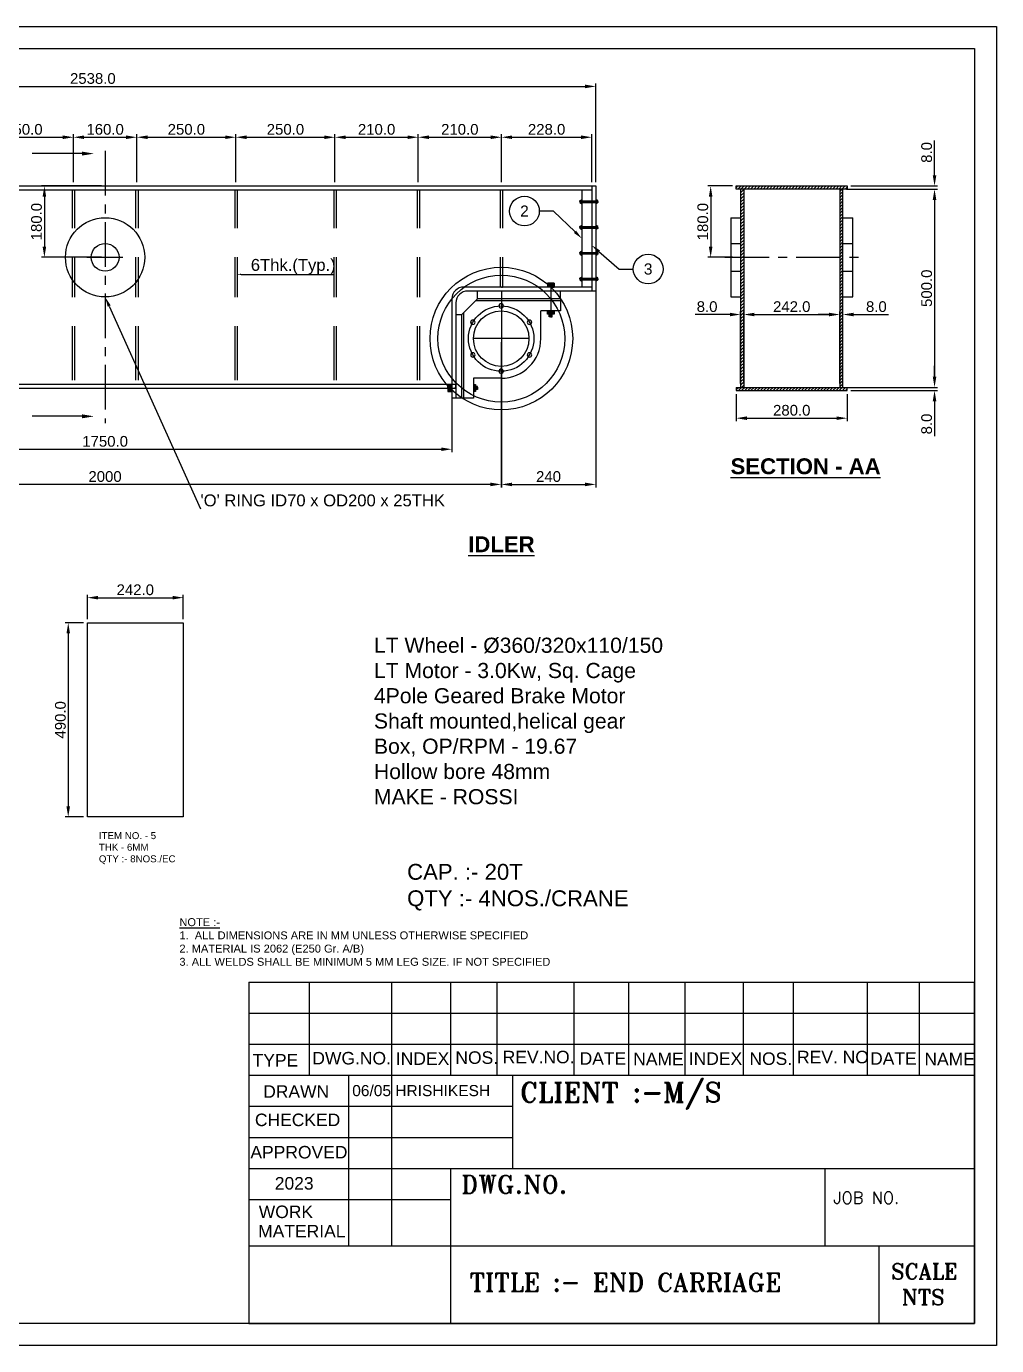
# Model space of a CAD drawing. Header units: inches. Extents: x -1126 to 3654, y -2350 to 978.
# Drawn here: x 1206 to 3654, y -2350 to 978 of the extents above; entities that cross this region are included whole.
import ezdxf
from ezdxf import colors
from ezdxf.entities.mleader import LeaderData, LeaderLine
from ezdxf.enums import TextEntityAlignment as Align
from ezdxf.math import Vec2, Vec3

# ---------------------------------------------------------------- set-up
doc = ezdxf.new("R2010")
doc.units = ezdxf.units.IN
doc.header["$LTSCALE"] = 90
doc.header["$MEASUREMENT"] = 0
doc.linetypes.add('CENTER', pattern=[2, 1.25, -0.25, 0.25, -0.25])
doc.layers.add('center', color=7, linetype='CENTER')
doc.styles.get("Standard").update_dxf_attribs({"font": 'arial.ttf'})
doc.dimstyles.get("Standard").update_dxf_attribs({"dimscale": 150, "dimtxt": 0.18, "dimasz": 0.18, "dimexe": 0.05, "dimexo": 0.0625, "dimgap": 0.04, "dimtad": 1, "dimdec": 1, "dimzin": 0, "dimdsep": 46, "dimtxsty": 'Standard', "dimcen": 0.09, "dimadec": 0, "dimazin": 0, "dimtfac": 1, "dimtdec": 1, "dimtofl": 0, "dimtmove": 0, "dimatfit": 3, "dimfxl": 1, "dimtolj": 1, "dimtzin": 0, "dimarcsym": 1})

# ---------------------------------------------------------------- blocks, each defined once
blk = doc.blocks.new('*U21')
blk.add_circle((5.5, 5.5), 5.5)
blk = doc.blocks.new('*U22')
at = {"color": 0, "linetype": 'ByBlock', "lineweight": -2, "transparency": 16777216}
for p, rotation in [((269.1, 399.3), 59.99999999999997), ((274.6, 404.8), 120), ((265, 414.3), 240), ((259.5, 408.8), 300.0000000000001), ((272.5, 412.3), 180)]:
    blk.add_blockref('*U21', p, dxfattribs=dict(at, rotation=rotation))
blk.add_blockref('*U21', (261.5, 401.3), dxfattribs=at)
blk = doc.blocks.new('*U16')
blk.add_blockref('*U22', (-267, -406.8))
blk = doc.blocks.new('*U17')
at = {"color": 0, "linetype": 'ByBlock', "lineweight": -2, "transparency": 16777216}
blk.add_blockref('*U16', (267, 406.8), dxfattribs=at)
for p, rotation in [((195.6, 365.5), 59.99999999999999), ((338.5, 365.5), 299.9999999999999), ((195.6, 283), 120), ((338.5, 283), 240), ((267, 241.8), 180)]:
    blk.add_blockref('*U16', p, dxfattribs=dict(at, rotation=rotation))
blk = doc.blocks.new('*D24')
at = {"color": 0, "lineweight": -2, "transparency": 16777216}
for p, q in [((104.6, 584.6), (104.6, 833.9)), ((2642.6, 584.6), (2642.6, 833.9)), ((131.6, 826.4), (2615.6, 826.4))]:
    blk.add_line(p, q, dxfattribs=at)
at = {"color": 0, "transparency": 16777216}
for points in [[(131.6, 830.9), (131.6, 821.9), (104.6, 826.4)], [(2615.6, 830.9), (2615.6, 821.9), (2642.6, 826.4)]]:
    blk.add_solid(points, dxfattribs=at)
at = {"layer": 'Defpoints', "color": 0, "transparency": 16777216}
for p in [(2642.6, 826.4), (104.6, 575.2), (2642.6, 575.2)]:
    blk.add_point(p, dxfattribs=at)
at = {"color": 0, "transparency": 16777216, "insert": (1373.6, 846.2), "char_height": 27, "attachment_point": 5}
blk.add_mtext('\\A1;2538.0', dxfattribs=at)
blk = doc.blocks.new('*D29')
at = {"color": 0, "lineweight": -2, "transparency": 16777216}
for p, q in [((1074.6, 585.2), (1074.6, 705.6)), ((1324.6, 584.6), (1324.6, 705.6)), ((1101.6, 698.1), (1297.6, 698.1))]:
    blk.add_line(p, q, dxfattribs=at)
at = {"color": 0, "transparency": 16777216}
for points in [[(1101.6, 702.6), (1101.6, 693.6), (1074.6, 698.1)], [(1297.6, 702.6), (1297.6, 693.6), (1324.6, 698.1)]]:
    blk.add_solid(points, dxfattribs=at)
at = {"layer": 'Defpoints', "color": 0, "transparency": 16777216}
for p in [(1324.6, 698.1), (1074.6, 575.8), (1324.6, 575.2)]:
    blk.add_point(p, dxfattribs=at)
at = {"color": 0, "transparency": 16777216, "insert": (1199.6, 717.9), "char_height": 27, "attachment_point": 5}
blk.add_mtext('\\A1;250.0', dxfattribs=at)
blk = doc.blocks.new('*D30')
at = {"color": 0, "lineweight": -2, "transparency": 16777216}
for p, q in [((1324.6, 584.6), (1324.6, 705.6)), ((1484.6, 584.6), (1484.6, 705.6)), ((1351.6, 698.1), (1457.6, 698.1))]:
    blk.add_line(p, q, dxfattribs=at)
at = {"color": 0, "transparency": 16777216}
for points in [[(1351.6, 702.6), (1351.6, 693.6), (1324.6, 698.1)], [(1457.6, 702.6), (1457.6, 693.6), (1484.6, 698.1)]]:
    blk.add_solid(points, dxfattribs=at)
at = {"layer": 'Defpoints', "color": 0, "transparency": 16777216}
for p in [(1484.6, 698.1), (1324.6, 575.2), (1484.6, 575.2)]:
    blk.add_point(p, dxfattribs=at)
at = {"color": 0, "transparency": 16777216, "insert": (1404.6, 717.9), "char_height": 27, "attachment_point": 5}
blk.add_mtext('\\A1;160.0', dxfattribs=at)
blk = doc.blocks.new('*D31')
at = {"color": 0, "lineweight": -2, "transparency": 16777216}
for p, q in [((1484.6, 584.6), (1484.6, 705.6)), ((1734.6, 584.6), (1734.6, 705.6)), ((1511.6, 698.1), (1707.6, 698.1))]:
    blk.add_line(p, q, dxfattribs=at)
at = {"color": 0, "transparency": 16777216}
for points in [[(1511.6, 702.6), (1511.6, 693.6), (1484.6, 698.1)], [(1707.6, 702.6), (1707.6, 693.6), (1734.6, 698.1)]]:
    blk.add_solid(points, dxfattribs=at)
at = {"layer": 'Defpoints', "color": 0, "transparency": 16777216}
for p in [(1734.6, 698.1), (1484.6, 575.2), (1734.6, 575.2)]:
    blk.add_point(p, dxfattribs=at)
at = {"color": 0, "transparency": 16777216, "insert": (1609.6, 717.9), "char_height": 27, "attachment_point": 5}
blk.add_mtext('\\A1;250.0', dxfattribs=at)
blk = doc.blocks.new('*D32')
at = {"color": 0, "lineweight": -2, "transparency": 16777216}
for p, q in [((1734.6, 584.6), (1734.6, 705.6)), ((1984.6, 584.6), (1984.6, 705.6)), ((1761.6, 698.1), (1957.6, 698.1))]:
    blk.add_line(p, q, dxfattribs=at)
at = {"color": 0, "transparency": 16777216}
for points in [[(1761.6, 702.6), (1761.6, 693.6), (1734.6, 698.1)], [(1957.6, 702.6), (1957.6, 693.6), (1984.6, 698.1)]]:
    blk.add_solid(points, dxfattribs=at)
at = {"layer": 'Defpoints', "color": 0, "transparency": 16777216}
for p in [(1984.6, 698.1), (1734.6, 575.2), (1984.6, 575.2)]:
    blk.add_point(p, dxfattribs=at)
at = {"color": 0, "transparency": 16777216, "insert": (1859.6, 717.9), "char_height": 27, "attachment_point": 5}
blk.add_mtext('\\A1;250.0', dxfattribs=at)
blk = doc.blocks.new('*D33')
at = {"color": 0, "lineweight": -2, "transparency": 16777216}
for p, q in [((1984.6, 584.6), (1984.6, 705.6)), ((2194.6, 584.6), (2194.6, 705.6)), ((2011.6, 698.1), (2167.6, 698.1))]:
    blk.add_line(p, q, dxfattribs=at)
at = {"color": 0, "transparency": 16777216}
for points in [[(2011.6, 702.6), (2011.6, 693.6), (1984.6, 698.1)], [(2167.6, 702.6), (2167.6, 693.6), (2194.6, 698.1)]]:
    blk.add_solid(points, dxfattribs=at)
at = {"layer": 'Defpoints', "color": 0, "transparency": 16777216}
for p in [(2194.6, 698.1), (1984.6, 575.2), (2194.6, 575.2)]:
    blk.add_point(p, dxfattribs=at)
at = {"color": 0, "transparency": 16777216, "insert": (2089.6, 717.9), "char_height": 27, "attachment_point": 5}
blk.add_mtext('\\A1;210.0', dxfattribs=at)
blk = doc.blocks.new('*D34')
at = {"color": 0, "lineweight": -2, "transparency": 16777216}
for p, q in [((2194.6, 584.6), (2194.6, 705.6)), ((2404.6, 584.6), (2404.6, 705.6)), ((2221.6, 698.1), (2377.6, 698.1))]:
    blk.add_line(p, q, dxfattribs=at)
at = {"color": 0, "transparency": 16777216}
for points in [[(2221.6, 702.6), (2221.6, 693.6), (2194.6, 698.1)], [(2377.6, 702.6), (2377.6, 693.6), (2404.6, 698.1)]]:
    blk.add_solid(points, dxfattribs=at)
at = {"layer": 'Defpoints', "color": 0, "transparency": 16777216}
for p in [(2404.6, 698.1), (2194.6, 575.2), (2404.6, 575.2)]:
    blk.add_point(p, dxfattribs=at)
at = {"color": 0, "transparency": 16777216, "insert": (2299.6, 717.9), "char_height": 27, "attachment_point": 5}
blk.add_mtext('\\A1;210.0', dxfattribs=at)
blk = doc.blocks.new('*D35')
at = {"color": 0, "lineweight": -2, "transparency": 16777216}
for p, q in [((2404.6, 584.6), (2404.6, 705.6)), ((2632.6, 584.6), (2632.6, 705.6)), ((2431.6, 698.1), (2605.6, 698.1))]:
    blk.add_line(p, q, dxfattribs=at)
at = {"color": 0, "transparency": 16777216}
for points in [[(2431.6, 702.6), (2431.6, 693.6), (2404.6, 698.1)], [(2605.6, 702.6), (2605.6, 693.6), (2632.6, 698.1)]]:
    blk.add_solid(points, dxfattribs=at)
at = {"layer": 'Defpoints', "color": 0, "transparency": 16777216}
for p in [(2632.6, 698.1), (2404.6, 575.2), (2632.6, 575.2)]:
    blk.add_point(p, dxfattribs=at)
at = {"color": 0, "transparency": 16777216, "insert": (2518.6, 717.9), "char_height": 27, "attachment_point": 5}
blk.add_mtext('\\A1;228.0', dxfattribs=at)
blk = doc.blocks.new('*D36')
at = {"color": 0, "lineweight": -2, "transparency": 16777216}
for p, q in [((1395.2, 575.2), (1243.8, 575.2)), ((1251.3, 548.2), (1251.3, 422.2)), ((1395.2, 395.2), (1243.8, 395.2))]:
    blk.add_line(p, q, dxfattribs=at)
at = {"color": 0, "transparency": 16777216}
for points in [[(1246.8, 548.2), (1255.8, 548.2), (1251.3, 575.2)], [(1246.8, 422.2), (1255.8, 422.2), (1251.3, 395.2)]]:
    blk.add_solid(points, dxfattribs=at)
at = {"layer": 'Defpoints', "color": 0, "transparency": 16777216}
for p in [(1404.6, 575.2), (1251.3, 395.2), (1404.6, 395.2)]:
    blk.add_point(p, dxfattribs=at)
at = {"color": 0, "transparency": 16777216, "insert": (1231.5, 485.2), "char_height": 27, "attachment_point": 5, "rotation": 90}
blk.add_mtext('\\A1;180.0', dxfattribs=at)
blk = doc.blocks.new('*D37')
at = {"color": 0, "lineweight": -2, "transparency": 16777216}
for p, q in [((529.6, 55.8), (529.6, -96.5)), ((2279.6, 55.8), (2279.6, -96.5)), ((556.6, -89), (2252.6, -89))]:
    blk.add_line(p, q, dxfattribs=at)
at = {"color": 0, "transparency": 16777216}
for points in [[(556.6, -84.5), (556.6, -93.5), (529.6, -89)], [(2252.6, -84.5), (2252.6, -93.5), (2279.6, -89)]]:
    blk.add_solid(points, dxfattribs=at)
at = {"layer": 'Defpoints', "color": 0, "transparency": 16777216}
for p in [(529.6, 65.2), (2279.6, 65.2), (2279.6, -89)]:
    blk.add_point(p, dxfattribs=at)
at = {"color": 0, "transparency": 16777216, "insert": (1404.6, -69.2), "char_height": 27, "attachment_point": 5}
blk.add_mtext('\\A1;1750.0', dxfattribs=at)
blk = doc.blocks.new('*D38')
at = {"color": 0, "lineweight": -2, "transparency": 16777216}
for p, q in [((404.8, 180.8), (404.8, -185.2)), ((2404, 180.8), (2404, -185.2)), ((2377, -177.7), (431.8, -177.7))]:
    blk.add_line(p, q, dxfattribs=at)
at = {"color": 0, "transparency": 16777216}
for points in [[(431.8, -173.2), (431.8, -182.2), (404.8, -177.7)], [(2377, -173.2), (2377, -182.2), (2404, -177.7)]]:
    blk.add_solid(points, dxfattribs=at)
at = {"layer": 'Defpoints', "color": 0, "transparency": 16777216}
for p in [(404.8, 190.2), (2404, 190.2), (404.8, -177.7)]:
    blk.add_point(p, dxfattribs=at)
at = {"color": 0, "transparency": 16777216, "insert": (1404.4, -157.9), "char_height": 27, "attachment_point": 5}
blk.add_mtext('\\A1;2000', dxfattribs=at)
blk = doc.blocks.new('*D39')
at = {"color": 0, "lineweight": -2, "transparency": 16777216}
for p, q in [((2404.4, 310.8), (2404.4, -185.2)), ((2642.6, 310.8), (2642.6, -185.2)), ((2431.4, -177.7), (2615.6, -177.7))]:
    blk.add_line(p, q, dxfattribs=at)
at = {"color": 0, "transparency": 16777216}
for points in [[(2431.4, -173.2), (2431.4, -182.2), (2404.4, -177.7)], [(2615.6, -173.2), (2615.6, -182.2), (2642.6, -177.7)]]:
    blk.add_solid(points, dxfattribs=at)
at = {"layer": 'Defpoints', "color": 0, "transparency": 16777216}
for p in [(2404.4, 320.2), (2642.6, 320.2), (2642.6, -177.7)]:
    blk.add_point(p, dxfattribs=at)
at = {"color": 0, "transparency": 16777216, "insert": (2523.5, -157.9), "char_height": 27, "attachment_point": 5}
blk.add_mtext('\\A1;240', dxfattribs=at)
blk = doc.blocks.new('_TagCircle - Imperial')
at = {"color": 0, "linetype": 'ByBlock', "lineweight": -2, "transparency": 16777216}
blk.add_circle((0, 0), 0.125, dxfattribs=at)
at = {"color": 0, "transparency": 16777216}
blk.add_attdef('TAGNUMBER', text='', height=0.09375, dxfattribs=at).set_placement((0, -0.046875), align=Align.CENTER)
blk = doc.blocks.new('*D50')
at = {"color": 0, "lineweight": -2, "transparency": 16777216}
for p, q in [((2997.2, 49.8), (2997.2, -18.1)), ((3277.2, 49.8), (3277.2, -18.1)), ((3024.2, -10.6), (3250.2, -10.6))]:
    blk.add_line(p, q, dxfattribs=at)
at = {"color": 0, "transparency": 16777216}
for points in [[(3024.2, -6.1), (3024.2, -15.1), (2997.2, -10.6)], [(3250.2, -6.1), (3250.2, -15.1), (3277.2, -10.6)]]:
    blk.add_solid(points, dxfattribs=at)
at = {"layer": 'Defpoints', "color": 0, "transparency": 16777216}
for p in [(2997.2, 59.2), (3277.2, 59.2), (3277.2, -10.6)]:
    blk.add_point(p, dxfattribs=at)
at = {"color": 0, "transparency": 16777216, "insert": (3137.2, 9.2), "char_height": 27, "attachment_point": 5}
blk.add_mtext('\\A1;280.0', dxfattribs=at)
blk = doc.blocks.new('*D51')
at = {"color": 0, "lineweight": -2, "transparency": 16777216}
for p, q in [((3016.2, 76.6), (3016.2, 258.4)), ((3043.2, 250.9), (3231.2, 250.9)), ((3258.2, 76.6), (3258.2, 258.4))]:
    blk.add_line(p, q, dxfattribs=at)
at = {"color": 0, "transparency": 16777216}
for points in [[(3043.2, 255.4), (3043.2, 246.4), (3016.2, 250.9)], [(3231.2, 255.4), (3231.2, 246.4), (3258.2, 250.9)]]:
    blk.add_solid(points, dxfattribs=at)
at = {"layer": 'Defpoints', "color": 0, "transparency": 16777216}
for p in [(3258.2, 250.9), (3016.2, 67.2), (3258.2, 67.2)]:
    blk.add_point(p, dxfattribs=at)
at = {"color": 0, "transparency": 16777216, "insert": (3137.2, 270.7), "char_height": 27, "attachment_point": 5}
blk.add_mtext('\\A1;242.0', dxfattribs=at)
blk = doc.blocks.new('*D52')
at = {"color": 0, "lineweight": -2, "transparency": 16777216}
for p, q in [((3231.2, 250.9), (3204.2, 250.9)), ((3258.2, 76.6), (3258.2, 258.4)), ((3266.2, 76.6), (3266.2, 258.4)), ((3293.2, 250.9), (3381.3, 250.9))]:
    blk.add_line(p, q, dxfattribs=at)
at = {"color": 0, "transparency": 16777216}
for points in [[(3231.2, 255.4), (3231.2, 246.4), (3258.2, 250.9)], [(3293.2, 255.4), (3293.2, 246.4), (3266.2, 250.9)]]:
    blk.add_solid(points, dxfattribs=at)
at = {"layer": 'Defpoints', "color": 0, "transparency": 16777216}
for p in [(3266.2, 250.9), (3258.2, 67.2), (3266.2, 67.2)]:
    blk.add_point(p, dxfattribs=at)
at = {"color": 0, "transparency": 16777216, "insert": (3350.7, 270.7), "char_height": 27, "attachment_point": 5}
blk.add_mtext('\\A1;8.0', dxfattribs=at)
blk = doc.blocks.new('*D53')
at = {"color": 0, "lineweight": -2, "transparency": 16777216}
for p, q in [((2981.2, 250.9), (2893.1, 250.9)), ((3008.2, 76.6), (3008.2, 258.4)), ((3016.2, 76.6), (3016.2, 258.4)), ((3043.2, 250.9), (3070.2, 250.9))]:
    blk.add_line(p, q, dxfattribs=at)
at = {"color": 0, "transparency": 16777216}
for points in [[(2981.2, 255.4), (2981.2, 246.4), (3008.2, 250.9)], [(3043.2, 255.4), (3043.2, 246.4), (3016.2, 250.9)]]:
    blk.add_solid(points, dxfattribs=at)
at = {"layer": 'Defpoints', "color": 0, "transparency": 16777216}
for p in [(3008.2, 250.9), (3008.2, 67.2), (3016.2, 67.2)]:
    blk.add_point(p, dxfattribs=at)
at = {"color": 0, "transparency": 16777216, "insert": (2923.6, 270.7), "char_height": 27, "attachment_point": 5}
blk.add_mtext('\\A1;8.0', dxfattribs=at)
blk = doc.blocks.new('*D54')
at = {"color": 0, "lineweight": -2, "transparency": 16777216}
for p, q in [((3275.6, 567.2), (3505, 567.2)), ((3497.5, 540.2), (3497.5, 94.2)), ((3275.6, 67.2), (3505, 67.2))]:
    blk.add_line(p, q, dxfattribs=at)
at = {"color": 0, "transparency": 16777216}
for points in [[(3493, 540.2), (3502, 540.2), (3497.5, 567.2)], [(3493, 94.2), (3502, 94.2), (3497.5, 67.2)]]:
    blk.add_solid(points, dxfattribs=at)
at = {"layer": 'Defpoints', "color": 0, "transparency": 16777216}
for p in [(3266.2, 567.2), (3266.2, 67.2), (3497.5, 67.2)]:
    blk.add_point(p, dxfattribs=at)
at = {"color": 0, "transparency": 16777216, "insert": (3477.7, 317.2), "char_height": 27, "attachment_point": 5, "rotation": 90}
blk.add_mtext('\\A1;500.0', dxfattribs=at)
blk = doc.blocks.new('*D55')
at = {"color": 0, "lineweight": -2, "transparency": 16777216}
for p, q in [((3497.5, 602.2), (3497.5, 690.3)), ((3286.6, 575.2), (3505, 575.2)), ((3286.6, 567.2), (3505, 567.2)), ((3497.5, 540.2), (3497.5, 513.2))]:
    blk.add_line(p, q, dxfattribs=at)
at = {"color": 0, "transparency": 16777216}
for points in [[(3493, 602.2), (3502, 602.2), (3497.5, 575.2)], [(3493, 540.2), (3502, 540.2), (3497.5, 567.2)]]:
    blk.add_solid(points, dxfattribs=at)
at = {"layer": 'Defpoints', "color": 0, "transparency": 16777216}
for p in [(3277.2, 575.2), (3277.2, 567.2), (3497.5, 575.2)]:
    blk.add_point(p, dxfattribs=at)
at = {"color": 0, "transparency": 16777216, "insert": (3477.7, 659.8), "char_height": 27, "attachment_point": 5, "rotation": 90}
blk.add_mtext('\\A1;8.0', dxfattribs=at)
blk = doc.blocks.new('*D56')
at = {"color": 0, "lineweight": -2, "transparency": 16777216}
for p, q in [((3497.5, 94.2), (3497.5, 121.2)), ((3286.6, 67.2), (3505, 67.2)), ((3286.6, 59.2), (3505, 59.2)), ((3497.5, 32.2), (3497.5, -55.9))]:
    blk.add_line(p, q, dxfattribs=at)
at = {"color": 0, "transparency": 16777216}
for points in [[(3493, 94.2), (3502, 94.2), (3497.5, 67.2)], [(3493, 32.2), (3502, 32.2), (3497.5, 59.2)]]:
    blk.add_solid(points, dxfattribs=at)
at = {"layer": 'Defpoints', "color": 0, "transparency": 16777216}
for p in [(3277.2, 67.2), (3277.2, 59.2), (3497.5, 59.2)]:
    blk.add_point(p, dxfattribs=at)
at = {"color": 0, "transparency": 16777216, "insert": (3477.7, -25.3), "char_height": 27, "attachment_point": 5, "rotation": 90}
blk.add_mtext('\\A1;8.0', dxfattribs=at)
blk = doc.blocks.new('*D57')
at = {"color": 0, "lineweight": -2, "transparency": 16777216}
for p, q in [((2987.8, 575.2), (2925.1, 575.2)), ((2932.6, 548.2), (2932.6, 422.2)), ((2987.8, 395.2), (2925.1, 395.2))]:
    blk.add_line(p, q, dxfattribs=at)
at = {"color": 0, "transparency": 16777216}
for points in [[(2928.1, 548.2), (2937.1, 548.2), (2932.6, 575.2)], [(2928.1, 422.2), (2937.1, 422.2), (2932.6, 395.2)]]:
    blk.add_solid(points, dxfattribs=at)
at = {"layer": 'Defpoints', "color": 0, "transparency": 16777216}
for p in [(2997.2, 575.2), (2932.6, 395.2), (2997.2, 395.2)]:
    blk.add_point(p, dxfattribs=at)
at = {"color": 0, "transparency": 16777216, "insert": (2912.8, 485.2), "char_height": 27, "attachment_point": 5, "rotation": 90}
blk.add_mtext('\\A1;180.0', dxfattribs=at)
blk = doc.blocks.new('*D79')
at = {"color": 0, "lineweight": -2, "transparency": 16777216}
for p, q in [((1359.7, -517.3), (1359.7, -455.9)), ((1386.7, -463.4), (1574.7, -463.4)), ((1601.7, -517.3), (1601.7, -455.9))]:
    blk.add_line(p, q, dxfattribs=at)
at = {"color": 0, "transparency": 16777216}
for points in [[(1386.7, -458.9), (1386.7, -467.9), (1359.7, -463.4)], [(1574.7, -458.9), (1574.7, -467.9), (1601.7, -463.4)]]:
    blk.add_solid(points, dxfattribs=at)
at = {"layer": 'Defpoints', "color": 0, "transparency": 16777216}
for p in [(1601.7, -463.4), (1359.7, -526.6), (1601.7, -526.6)]:
    blk.add_point(p, dxfattribs=at)
at = {"color": 0, "transparency": 16777216, "insert": (1480.7, -443.6), "char_height": 27, "attachment_point": 5}
blk.add_mtext('\\A1;242.0', dxfattribs=at)
blk = doc.blocks.new('*D80')
at = {"color": 0, "lineweight": -2, "transparency": 16777216}
for p, q in [((1350.3, -526.6), (1304, -526.6)), ((1311.5, -553.6), (1311.5, -989.6)), ((1350.3, -1016.6), (1304, -1016.6))]:
    blk.add_line(p, q, dxfattribs=at)
at = {"color": 0, "transparency": 16777216}
for points in [[(1307, -553.6), (1316, -553.6), (1311.5, -526.6)], [(1307, -989.6), (1316, -989.6), (1311.5, -1016.6)]]:
    blk.add_solid(points, dxfattribs=at)
at = {"layer": 'Defpoints', "color": 0, "transparency": 16777216}
for p in [(1359.7, -526.6), (1311.5, -1016.6), (1359.7, -1016.6)]:
    blk.add_point(p, dxfattribs=at)
at = {"color": 0, "transparency": 16777216, "insert": (1291.8, -771.6), "char_height": 27, "attachment_point": 5, "rotation": 90}
blk.add_mtext('\\A1;490.0', dxfattribs=at)

msp = doc.modelspace()

# ---------------------------------------------------------------- hatches: boundary and pattern name
h = msp.add_hatch()
h.set_pattern_fill('ANSI31', color=256, scale=45)
h.paths.add_polyline_path([(3016.19, 567.21), (3008.19, 567.21), (3008.19, 395.21), (3016.19, 395.21)])
h.paths.add_polyline_path([(3266.19, 567.21), (3258.19, 567.21), (3258.19, 395.21), (3266.19, 395.21)])
h.paths.add_polyline_path([(3016.19, 395.21), (3008.19, 395.21), (3008.19, 67.21), (3016.19, 67.21)])
h.paths.add_polyline_path([(3266.19, 395.21), (3258.19, 395.21), (3258.19, 67.21), (3266.19, 67.21)])
h.paths.add_polyline_path([(3277.19, 67.21), (2997.19, 67.21), (2997.19, 59.21), (3277.19, 59.21)])
h.paths.add_polyline_path([(3277.19, 575.21), (2997.19, 575.21), (2997.19, 567.21), (3277.19, 567.21)])

# ---------------------------------------------------------------- linework, layer by layer
for p, q in [((-1126.41, 977.81), (3654.18, 977.81)), ((3654.18, 977.81), (3654.18, -2350.24)), ((-1070.48, 921.88), (3598.25, 921.88)), ((3598.25, 921.88), (3598.25, -2294.32)), ((104.6, 575.21), (2642.6, 575.21)), ((1358.13, 575.21), (1449.47, 575.21)), ((2632.6, 575.21), (2632.6, 310.21)), ((2642.6, 575.21), (2642.6, 310.21)), ((2997.19, 575.21), (3277.19, 575.21)), ((2997.19, 567.21), (2997.19, 575.21)), ((3277.19, 567.21), (2997.19, 567.21)), ((3008.19, 567.21), (3008.19, 67.21)), ((3016.19, 567.21), (3016.19, 67.21)), ((3258.19, 567.21), (3258.19, 67.21)), ((3266.19, 67.21), (3266.19, 567.21)), ((3277.19, 575.21), (3277.19, 567.21)), ((114.6, 565.21), (2632.6, 565.21)), ((1321.6, 565.21), (1321.6, 468.71)), ((1327.6, 565.21), (1327.6, 468.71)), ((1481.6, 565.21), (1481.6, 468.71)), ((1487.6, 565.21), (1487.6, 468.71)), ((1731.6, 565.21), (1731.6, 468.71)), ((1737.6, 565.21), (1737.6, 468.71)), ((1981.6, 565.21), (1981.6, 468.71)), ((1987.6, 565.21), (1987.6, 468.71)), ((2191.6, 565.21), (2191.6, 468.71)), ((2197.6, 565.21), (2197.6, 468.71)), ((2401.6, 565.21), (2401.6, 468.71)), ((2407.6, 565.21), (2407.6, 468.71)), ((2602.6, 537.71), (2607.6, 541.21)), ((2607.6, 537.71), (2602.6, 537.71)), ((2602.6, 535.71), (2602.6, 537.71)), ((2607.6, 536.71), (2602.6, 536.71)), ((2607.6, 535.71), (2602.6, 535.71)), ((2602.6, 535.71), (2602.6, 533.71)), ((2607.6, 534.71), (2602.6, 534.71)), ((2607.6, 533.71), (2602.6, 533.71)), ((2602.6, 533.71), (2607.6, 530.21)), ((2607.6, 538.71), (2604.03, 538.71)), ((2607.6, 532.71), (2604.03, 532.71)), ((2607.6, 539.71), (2605.46, 539.71)), ((2607.6, 565.21), (2607.6, 320.21)), ((2607.6, 537.71), (2642.6, 537.71)), ((2607.6, 536.71), (2642.6, 536.71)), ((2607.6, 535.71), (2642.6, 535.71)), ((2607.6, 534.71), (2642.6, 534.71)), ((2607.6, 533.71), (2642.6, 533.71)), ((2647.6, 538.21), (2642.6, 541.21)), ((2642.6, 539.71), (2645.1, 539.71)), ((2642.6, 538.71), (2646.77, 538.71)), ((2642.6, 537.71), (2647.6, 537.71)), ((2642.6, 536.71), (2647.6, 536.71)), ((2642.6, 535.71), (2647.6, 535.71)), ((2642.6, 534.71), (2647.6, 534.71)), ((2642.6, 533.71), (2647.6, 533.71)), ((2647.6, 533.21), (2642.6, 530.21)), ((2642.6, 532.71), (2646.77, 532.71)), ((2647.6, 535.71), (2647.6, 538.21)), ((2647.6, 535.71), (2647.6, 533.21)), ((2607.6, 531.71), (2605.46, 531.71)), ((2642.6, 531.71), (2645.1, 531.71)), ((2602.6, 472.71), (2607.6, 476.21)), ((2607.6, 472.71), (2602.6, 472.71)), ((2602.6, 470.71), (2602.6, 472.71)), ((2607.6, 471.71), (2602.6, 471.71)), ((2607.6, 470.71), (2602.6, 470.71)), ((2602.6, 470.71), (2602.6, 468.71)), ((2607.6, 469.71), (2602.6, 469.71)), ((2607.6, 468.71), (2602.6, 468.71)), ((2602.6, 468.71), (2607.6, 465.21)), ((2607.6, 473.71), (2604.03, 473.71)), ((2607.6, 467.71), (2604.03, 467.71)), ((2607.6, 474.71), (2605.46, 474.71)), ((2607.6, 466.71), (2605.46, 466.71)), ((2607.6, 472.71), (2642.6, 472.71)), ((2607.6, 471.71), (2642.6, 471.71)), ((2607.6, 470.71), (2642.6, 470.71)), ((2607.6, 469.71), (2642.6, 469.71)), ((2607.6, 468.71), (2642.6, 468.71)), ((2647.6, 473.21), (2642.6, 476.21)), ((2642.6, 474.71), (2645.1, 474.71)), ((2642.6, 473.71), (2646.77, 473.71)), ((2642.6, 472.71), (2647.6, 472.71)), ((2642.6, 471.71), (2647.6, 471.71)), ((2642.6, 470.71), (2647.6, 470.71)), ((2642.6, 469.71), (2647.6, 469.71)), ((2642.6, 468.71), (2647.6, 468.71)), ((2647.6, 468.21), (2642.6, 465.21)), ((2642.6, 467.71), (2646.77, 467.71)), ((2642.6, 466.71), (2645.1, 466.71)), ((2647.6, 470.71), (2647.6, 473.21)), ((2647.6, 470.71), (2647.6, 468.21)), ((2983.19, 495.21), (3008.19, 495.21)), ((2983.19, 495.21), (2983.19, 295.21)), ((3266.19, 495.21), (3291.19, 495.21)), ((3291.19, 295.21), (3291.19, 495.21)), ((2602.6, 407.71), (2607.6, 411.21)), ((2607.6, 407.71), (2602.6, 407.71)), ((2602.6, 405.71), (2602.6, 407.71)), ((2607.6, 406.71), (2602.6, 406.71)), ((2607.6, 405.71), (2602.6, 405.71)), ((2602.6, 405.71), (2602.6, 403.71)), ((2607.6, 404.71), (2602.6, 404.71)), ((2607.6, 403.71), (2602.6, 403.71)), ((2602.6, 403.71), (2607.6, 400.21)), ((2607.6, 408.71), (2604.03, 408.71)), ((2607.6, 402.71), (2604.03, 402.71)), ((2607.6, 409.71), (2605.46, 409.71)), ((2607.6, 401.71), (2605.46, 401.71)), ((2607.6, 407.71), (2642.6, 407.71)), ((2607.6, 406.71), (2642.6, 406.71)), ((2607.6, 405.71), (2642.6, 405.71)), ((2607.6, 404.71), (2642.6, 404.71)), ((2607.6, 403.71), (2642.6, 403.71)), ((2647.6, 408.21), (2642.6, 411.21)), ((2642.6, 409.71), (2645.1, 409.71)), ((2642.6, 408.71), (2646.77, 408.71)), ((2642.6, 407.71), (2647.6, 407.71)), ((2642.6, 406.71), (2647.6, 406.71)), ((2642.6, 405.71), (2647.6, 405.71)), ((2642.6, 404.71), (2647.6, 404.71)), ((2642.6, 403.71), (2647.6, 403.71)), ((2647.6, 403.21), (2642.6, 400.21)), ((2642.6, 402.71), (2646.77, 402.71)), ((2642.6, 401.71), (2645.1, 401.71)), ((2647.6, 405.71), (2647.6, 408.21)), ((2647.6, 405.71), (2647.6, 403.21)), ((2983.19, 430.21), (3008.19, 430.21)), ((3266.19, 430.21), (3291.19, 430.21)), ((1321.6, 395.21), (1321.6, 294.76)), ((1327.6, 395.21), (1327.6, 294.76)), ((1358.13, 395.21), (1449.47, 395.21)), ((1481.6, 395.21), (1481.6, 294.76)), ((1487.6, 395.21), (1487.6, 294.76)), ((1731.6, 395.21), (1731.6, 294.76)), ((1737.6, 395.21), (1737.6, 294.76)), ((1981.6, 395.21), (1981.6, 294.76)), ((1987.6, 395.21), (1987.6, 294.76)), ((2191.6, 395.21), (2191.6, 294.76)), ((2197.6, 395.21), (2197.6, 294.76)), ((2401.6, 395.21), (2401.6, 320.21)), ((2407.6, 395.21), (2407.6, 320.21)), ((2602.6, 342.71), (2607.6, 346.21)), ((2607.6, 342.71), (2602.6, 342.71)), ((2602.6, 340.71), (2602.6, 342.71)), ((2607.6, 341.71), (2602.6, 341.71)), ((2607.6, 340.71), (2602.6, 340.71)), ((2602.6, 340.71), (2602.6, 338.71)), ((2607.6, 339.71), (2602.6, 339.71)), ((2607.6, 338.71), (2602.6, 338.71)), ((2602.6, 338.71), (2607.6, 335.21)), ((2607.6, 343.71), (2604.03, 343.71)), ((2607.6, 337.71), (2604.03, 337.71)), ((2607.6, 344.71), (2605.46, 344.71)), ((2607.6, 336.71), (2605.46, 336.71)), ((2607.6, 342.71), (2642.6, 342.71)), ((2607.6, 341.71), (2642.6, 341.71)), ((2607.6, 340.71), (2642.6, 340.71)), ((2607.6, 339.71), (2642.6, 339.71)), ((2607.6, 338.71), (2642.6, 338.71)), ((2647.6, 343.21), (2642.6, 346.21)), ((2642.6, 344.71), (2645.1, 344.71)), ((2642.6, 343.71), (2646.77, 343.71)), ((2642.6, 342.71), (2647.6, 342.71)), ((2642.6, 341.71), (2647.6, 341.71)), ((2642.6, 340.71), (2647.6, 340.71)), ((2642.6, 339.71), (2647.6, 339.71)), ((2642.6, 338.71), (2647.6, 338.71)), ((2647.6, 338.21), (2642.6, 335.21)), ((2642.6, 337.71), (2646.77, 337.71)), ((2642.6, 336.71), (2645.1, 336.71)), ((2647.6, 340.71), (2647.6, 343.21)), ((2647.6, 340.71), (2647.6, 338.21)), ((2983.19, 360.21), (3008.19, 360.21)), ((3266.19, 360.21), (3291.19, 360.21)), ((2632.6, 320.21), (2309.6, 320.21)), ((2642.6, 310.21), (2319.6, 310.21)), ((2343.97, 290.21), (2343.97, 310.21)), ((2407.6, 320.21), (2401.6, 320.21)), ((2404.6, 320.21), (2407.6, 320.21)), ((2537.47, 330.21), (2520.47, 330.13)), ((2520.47, 330.13), (2520.47, 320.21)), ((2528.97, 320.13), (2520.47, 320.13)), ((2522.47, 330.13), (2522.47, 320.21)), ((2524.47, 330.13), (2524.47, 320.21)), ((2526.47, 330.13), (2526.47, 320.21)), ((2528.97, 320.21), (2528.97, 330.21)), ((2528.97, 320.21), (2537.47, 320.21)), ((2528.97, 320.13), (2528.97, 243.17)), ((2531.47, 330.21), (2531.47, 320.21)), ((2533.47, 330.21), (2533.47, 320.21)), ((2535.47, 330.21), (2535.47, 320.21)), ((2537.47, 330.21), (2537.47, 320.21)), ((2553.97, 290.21), (2553.97, 310.21)), ((2642.6, 310.21), (2607.6, 310.21)), ((2279.6, 290.21), (2279.6, 40.21)), ((2289.6, 280.21), (2289.6, 40.21)), ((2343.97, 290.21), (2303.97, 250.21)), ((2553.97, 285.21), (2338.97, 285.21)), ((2553.97, 290.21), (2343.97, 290.21)), ((2404.39, 270.21), (2404.39, 120.21)), ((2553.97, 290.21), (2553.97, 260.21)), ((2983.19, 295.21), (3008.19, 295.21)), ((3266.19, 295.21), (3291.19, 295.21)), ((2303.97, 250.21), (2289.6, 250.21)), ((2303.97, 250.21), (2303.97, 40.21)), ((2308.97, 255.21), (2308.97, 40.21)), ((2404.39, 260.21), (2404.39, 120.21)), ((2553.97, 260.21), (2503.97, 260.21)), ((2503.97, 190.21), (2503.97, 260.21)), ((2520.47, 252.21), (2520.47, 260.21)), ((2537.47, 252.21), (2520.47, 252.21)), ((2522.47, 252.21), (2522.47, 260.21)), ((2524.47, 252.21), (2524.47, 260.21)), ((2524.97, 245.21), (2524.97, 252.21)), ((2528.97, 245.21), (2524.97, 245.21)), ((2526.47, 252.21), (2526.47, 260.21)), ((2526.97, 245.21), (2526.97, 252.21)), ((2528.97, 245.21), (2532.97, 245.21)), ((2530.97, 245.21), (2530.97, 252.21)), ((2531.47, 260.21), (2531.47, 252.21)), ((2532.97, 245.21), (2532.97, 252.21)), ((2533.47, 260.21), (2533.47, 252.21)), ((2535.47, 260.21), (2535.47, 252.21)), ((2537.47, 260.21), (2537.47, 252.21)), ((1321.6, 221.26), (1321.6, 85.21)), ((1327.6, 221.26), (1327.6, 85.21)), ((1481.6, 221.26), (1481.6, 85.21)), ((1487.6, 221.26), (1487.6, 85.21)), ((1731.6, 221.26), (1731.6, 85.21)), ((1737.6, 221.26), (1737.6, 85.21)), ((1981.6, 221.26), (1981.6, 85.21)), ((1987.6, 221.26), (1987.6, 85.21)), ((2191.6, 221.26), (2191.6, 85.21)), ((2197.6, 221.26), (2197.6, 85.21)), ((2473.97, 190.21), (2333.97, 190.21)), ((2426.36, 190.21), (2380.34, 190.21)), ((529.39, 75.21), (2289.82, 75.21)), ((2269.39, 65.63), (2269.39, 74.13)), ((2269.39, 74.13), (2279.39, 74.13)), ((2269.39, 72.13), (2279.39, 72.13)), ((2269.39, 70.13), (2279.39, 70.13)), ((2269.39, 68.13), (2279.39, 68.13)), ((2279.6, 75.21), (2279.6, 65.21)), ((2289.82, 75.21), (2289.6, 75.21)), ((2289.82, 65.21), (2289.82, 75.21)), ((2333.97, 90.21), (2333.97, 40.21)), ((2403.97, 90.21), (2333.97, 90.21)), ((2333.97, 74.13), (2338.97, 74.13)), ((2333.97, 72.13), (2338.97, 72.13)), ((2333.97, 70.13), (2338.97, 70.13)), ((2333.97, 68.13), (2338.97, 68.13)), ((2338.97, 74.13), (2338.97, 57.13)), ((2344.39, 69.63), (2338.97, 69.63)), ((2344.39, 67.63), (2338.97, 67.63)), ((2344.39, 65.63), (2344.39, 69.63)), ((2997.19, 67.21), (3277.19, 67.21)), ((2997.19, 67.21), (2997.19, 59.21)), ((3277.19, 59.21), (3277.19, 67.21)), ((529.39, 65.21), (2289.82, 65.21)), ((2279.39, 65.63), (2269.39, 65.63)), ((2269.39, 65.63), (2269.39, 57.13)), ((2269.39, 63.13), (2279.39, 63.13)), ((2269.39, 61.13), (2279.39, 61.13)), ((2269.39, 59.13), (2279.39, 59.13)), ((2269.39, 57.13), (2279.39, 57.13)), ((2303.97, 40.21), (2279.6, 40.21)), ((2289.82, 65.21), (2285.77, 65.21)), ((2333.97, 40.21), (2303.97, 40.21)), ((2345.59, 65.63), (2333.97, 65.63)), ((2344.39, 65.21), (2333.97, 65.21)), ((2338.97, 63.13), (2333.97, 63.13)), ((2338.97, 61.13), (2333.97, 61.13)), ((2338.97, 59.13), (2333.97, 59.13)), ((2338.97, 57.13), (2333.97, 57.13)), ((2344.39, 63.63), (2338.97, 63.63)), ((2344.39, 61.63), (2338.97, 61.63)), ((2344.39, 65.63), (2344.39, 61.63)), ((2997.19, 59.21), (3277.19, 59.21)), ((1359.71, -526.64), (1601.71, -526.64)), ((1359.71, -1016.64), (1359.71, -526.64)), ((1601.71, -526.64), (1601.71, -1016.64)), ((1601.71, -1016.64), (1359.71, -1016.64)), ((1767.17, -1433.55), (3598.25, -1433.55)), ((1767.17, -1433.55), (1767.17, -2294.32)), ((1919.76, -1433.55), (1919.76, -1668.31)), ((2127.13, -1433.55), (2127.13, -1668.31)), ((2275.8, -1433.55), (2275.8, -1668.31)), ((2393.06, -1433.55), (2393.06, -1668.31)), ((2586.89, -1433.55), (2586.89, -1668.31)), ((2725.4, -1433.55), (2725.4, -1668.31)), ((2867.08, -1433.55), (2867.08, -1668.31)), ((3014.89, -1433.55), (3014.89, -1668.31)), ((3140.48, -1433.55), (3140.48, -1668.31)), ((3327.46, -1433.55), (3327.46, -1668.31)), ((3458.72, -1433.55), (3458.72, -1668.31)), ((3598.25, -2294.32), (3598.25, -1433.55)), ((1767.17, -1511.8), (3598.25, -1511.8)), ((1767.17, -1590.05), (3598.25, -1590.05)), ((1767.17, -1668.31), (3598.25, -1668.31)), ((2018.51, -1668.31), (2018.51, -2098.69)), ((2127.13, -1668.31), (2127.13, -2098.69)), ((2432.31, -1668.31), (2432.31, -1903.06)), ((1767.17, -1746.56), (2432.31, -1746.56)), ((1767.17, -1824.81), (2432.31, -1824.81)), ((1767.17, -1903.06), (2432.31, -1903.06)), ((2275.8, -1903.06), (2275.8, -2294.32)), ((2432.31, -1903.06), (3598.25, -1903.06)), ((3220.67, -1903.06), (3220.67, -2098.69)), ((1767.17, -1981.31), (2275.8, -1981.31)), ((1767.17, -2098.69), (3598.25, -2098.69)), ((3357.25, -2098.69), (3357.25, -2294.32)), ((3598.25, -2294.32), (-1070.48, -2294.32)), ((1767.17, -2294.32), (3598.25, -2294.32)), ((3654.18, -2350.24), (-1126.41, -2350.24))]:
    msp.add_line(p, q)
for centre, radius in [((1404.6, 395.21), 100), ((1404.6, 395.21), 35), ((2404.39, 190.21), 180), ((2404.39, 190.21), 160), ((2403.97, 190.21), 82.5), ((2403.97, 190.21), 70)]:
    msp.add_circle(centre, radius)
for centre, radius, start, end in [((2309.6, 290.21), 30, 90, 180), ((2319.6, 280.21), 30, 90, 180), ((2403.97, 190.21), 100, 270, 0)]:
    msp.add_arc(centre, radius, start, end)
at = {"layer": 'center'}
for p, q in [((1404.6, 663.63), (1404.6, -23.23)), ((2967.97, 395.21), (3314.19, 395.21))]:
    msp.add_line(p, q, dxfattribs=at)

# ---------------------------------------------------------------- block references
at = {"xscale": -1}
msp.add_blockref('*U17', (2671.02, -134.07), dxfattribs=at)

# ---------------------------------------------------------------- texts
at = {"attachment_point": 1}
for s, width, gutter_width, insert, char_height in [('{\\fArial|b1|i0|c0|p34;\\LSECTION - AA}', 597.0794, 87.75, (2982.81, -111.83), 40), ('{\\fArial|b1|i0|c0|p34;\\LIDLER}', 348.8025, 87.75, (2320.81, -308.69), 40), ('LT Wheel - %%C360/320x110/150\\PLT Motor - 3.0Kw, Sq. Cage\\P4Pole Geared Brake Motor\\PShaft mounted,helical gear\\PBox, OP/RPM - 19.67\\PHollow bore 48mm\\PMAKE - ROSSI', 2063.1222, 134.07, (2082.9, -564.32), 38.1961), ('ITEM NO. - 5\\PTHK - 6MM\\PQTY :- 8NOS./EC', 242, 87.75, (1388.81, -1054.92), 17.5503), ('CAP. :- 20T\\PQTY :- 4NOS./CRANE', 560.0622, 87.75, (2166.61, -1135.02), 40), ('{\\LNOTE :- \\P}1.  ALL DIMENSIONS ARE IN MM UNLESS OTHERWISE SPECIFIED\\P2. MATERIAL IS 2062 (E250 Gr. A/B)\\P3. ALL WELDS SHALL BE MINIMUM 5 MM LEG SIZE. IF NOT SPECIFIED', 1190.0245, 87.75, (1592.01, -1271.97), 20), ('TYPE', 2398.1959, 3.94, (1776.75, -1614.63), 31.551), ('DWG.NO.', 2398.1959, 3.94, (1927.45, -1609.37), 31.551), ('INDEX', 2398.1959, 3.94, (2138.26, -1610.49), 31.551), ('NOS.', 2398.1959, 3.94, (2288.45, -1607.84), 31.551), ('REV.NO.', 2398.1959, 3.94, (2407.81, -1606.51), 31.551), ('DATE', 2398.1959, 3.94, (2601.91, -1610.05), 31.551), ('NAME', 2398.1959, 3.94, (2737.25, -1611.45), 31.551), ('INDEX', 2398.1959, 3.94, (2877.39, -1610.49), 31.551), ('NOS.', 2398.1959, 3.94, (3030.41, -1610.49), 31.551), ('REV. NO', 2398.1959, 3.94, (3150.55, -1606.51), 31.551), ('DATE', 2398.1959, 3.94, (3334.93, -1610.05), 31.551), ('NAME', 2398.1959, 3.94, (3471.98, -1611.45), 31.551), ('DRAWN', 2398.1959, 3.94, (1803.47, -1693.42), 31.551), ('06/05', 2398.1959, 3.94, (2028.09, -1692.88), 28.045), ('HRISHIKESH', 2398.1959, 3.94, (2136.7, -1692.88), 28.045), ('CHECKED', 2398.1959, 3.94, (1782.53, -1764.94), 31.551), ('APPROVED', 2398.1959, 3.94, (1771.13, -1846.52), 31.551), ('2023', 2398.1959, 3.94, (1832.65, -1924.96), 31.551), ('WORK', 2398.1959, 3.94, (1792.23, -1996.95), 31.551), ('MATERIAL', 2398.1959, 3.94, (1790.66, -2045.73), 31.551)]:
    msp.add_mtext_dynamic_manual_height_columns(s, width=width, gutter_width=gutter_width, heights=[0], dxfattribs=dict(at, insert=insert, char_height=char_height))
at = {"lineweight": 13, "attachment_point": 1}
for s, width, gutter_width, insert, char_height in [('{\\Fromant|c0;CLIENT :-M/S}', 3806.6601, 6.26, (2451.29, -1686.25), 50.0809), ('{\\Fromant|c0;\\C7;DWG.NO.}', 3464.0607, 5.7, (2303.14, -1920.74), 45.5736)]:
    msp.add_mtext_dynamic_manual_height_columns(s, width=width, gutter_width=gutter_width, heights=[0], dxfattribs=dict(at, insert=insert, char_height=char_height))
at = {"lineweight": 15, "attachment_point": 1}
for s, width, gutter_width, insert, char_height in [('{\\Fromant|c0;JOB NO.}', 2283.9961, 3.76, (3242.25, -1962.35), 30.0486), ('{\\Fromant|c0;SCALE\\P NTS}', 2969.1949, 4.88, (3388.4, -2143.49), 39.0631), ('{\\Fromant|c0;\\C0;TITLE :- END CARRIAGE}', 4303.4293, 7.08, (2324.19, -2167.77), 45.5737)]:
    msp.add_mtext_dynamic_manual_height_columns(s, width=width, gutter_width=gutter_width, heights=[0], dxfattribs=dict(at, insert=insert, char_height=char_height))

# ---------------------------------------------------------------- dimensions: what is measured, and where the dimension line sits
for base, p1, p2, picture, middle in [((2642.6, 826.41), (104.6, 575.21), (2642.6, 575.21), '*D24', (1373.6, 846.21)), ((1324.6, 698.1), (1074.6, 575.85), (1324.6, 575.21), '*D29', (1199.6, 717.89)), ((1484.6, 698.1), (1324.6, 575.21), (1484.6, 575.21), '*D30', (1404.6, 717.89)), ((1734.6, 698.1), (1484.6, 575.21), (1734.6, 575.21), '*D31', (1609.6, 717.89)), ((1984.6, 698.1), (1734.6, 575.21), (1984.6, 575.21), '*D32', (1859.6, 717.89)), ((2194.6, 698.1), (1984.6, 575.21), (2194.6, 575.21), '*D33', (2089.6, 717.89)), ((2404.6, 698.1), (2194.6, 575.21), (2404.6, 575.21), '*D34', (2299.6, 717.89)), ((2632.6, 698.1), (2404.6, 575.21), (2632.6, 575.21), '*D35', (2518.6, 717.89)), ((3008.19, 250.92), (3016.19, 67.21), (3008.19, 67.21), '*D53', (2923.64, 270.7)), ((3258.19, 250.92), (3016.19, 67.21), (3258.19, 67.21), '*D51', (3137.19, 270.7)), ((3266.19, 250.92), (3258.19, 67.21), (3266.19, 67.21), '*D52', (3350.74, 270.7)), ((2279.6, -89.02), (529.6, 65.21), (2279.6, 65.21), '*D37', (1404.6, -69.23)), ((3277.19, -10.6), (2997.19, 59.21), (3277.19, 59.21), '*D50', (3137.19, 9.19)), ((1601.71, -463.36), (1359.71, -526.64), (1601.71, -526.64), '*D79', (1480.71, -443.57))]:
    dim = msp.add_linear_dim(base=base, p1=p1, p2=p2, dimstyle='Standard')
    dim.commit()
    dim.dimension.update_dxf_attribs({"geometry": picture, "text_midpoint": middle})
for base, p1, p2, picture, middle in [((3497.45, 575.21), (3277.19, 567.21), (3277.19, 575.21), '*D55', (3477.67, 659.76)), ((1251.26, 395.21), (1404.6, 575.21), (1404.6, 395.21), '*D36', (1231.47, 485.21)), ((2932.55, 395.21), (2997.19, 575.21), (2997.19, 395.21), '*D57', (2912.77, 485.21)), ((3497.45, 67.21), (3266.19, 567.21), (3266.19, 67.21), '*D54', (3477.67, 317.21)), ((3497.45, 59.21), (3277.19, 67.21), (3277.19, 59.21), '*D56', (3477.67, -25.34)), ((1311.55, -1016.64), (1359.71, -526.64), (1359.71, -1016.64), '*D80', (1291.76, -771.64))]:
    dim = msp.add_linear_dim(base=base, p1=p1, p2=p2, angle=90, dimstyle='Standard')
    dim.commit()
    dim.dimension.update_dxf_attribs({"geometry": picture, "text_midpoint": middle})
for base, p1, p2, text, picture, middle in [((2642.6, -177.73), (2404.39, 320.21), (2642.6, 320.21), '240', '*D39', (2523.5, -157.95)), ((404.82, -177.73), (2403.97, 190.21), (404.82, 190.21), '2000', '*D38', (1404.4, -157.95))]:
    dim = msp.add_linear_dim(base=base, p1=p1, p2=p2, text=text, dimstyle='Standard')
    dim.commit()
    dim.dimension.update_dxf_attribs({"geometry": picture, "text_midpoint": middle})

# ---------------------------------------------------------------- leaders
ml = msp.add_multileader_mtext('Standard')
ml.set_content('', color=256)
ml.set_leader_properties()
ml.build(insert=Vec2(0, 0))
ml.multileader.update_dxf_attribs({"dogleg_length": 0.36, "arrow_head_size": 30})
ctx = ml.context
ctx.base_point, ctx.char_height, ctx.arrow_head_size, ctx.landing_gap_size, ctx.plane_origin, ctx.plane_x_axis, ctx.plane_y_axis = Vec3(1220.31, 656.89), 0.18, 30, 0.09, Vec3(1376.55, 656.89), Vec3(-1, 0), Vec3(0, -1)
notes = []
notes.append((ctx, [(0, (1, 1, 0), (1220.67, 656.89), (-1, 0), 0.36, [(0, [(1376.55, 656.89)], 0, [])])]))
ctx.mtext.insert, ctx.mtext.text_direction, ctx.mtext.rotation, ctx.mtext.flow_direction = Vec3(1220.22, 656.8), Vec3(-1, 0), 3.1415927, 5
ml = msp.add_multileader_block('Standard')
ml.set_content('_TagCircle - Imperial', color=256, scale=300)
ml.set_attribute('TAGNUMBER', '2', width=0)
ml.set_leader_properties()
ml.build(insert=Vec2(0, 0))
ml.multileader.update_dxf_attribs({"dogleg_length": 0.12, "arrow_head_size": 24, "scale": 300})
ctx = ml.context
ctx.base_point, ctx.scale, ctx.char_height, ctx.arrow_head_size, ctx.landing_gap_size, ctx.plane_origin = Vec3(2425.22, 511.93), 300, 54, 24, 27, Vec3(2607.6, 442.71)
notes.append((ctx, [(0, (1, 1, 0), (2536.18, 511.93), (-1, 0), 35.95, [(0, [(2607.6, 442.71)], 0, [])])]))
ctx.block.insert = Vec3(2462.72, 511.93)
ml = msp.add_multileader_block('Standard')
ml.set_content('_TagCircle - Imperial', color=256, scale=300)
ml.set_attribute('TAGNUMBER', '3', width=0)
ml.set_leader_properties()
ml.build(insert=Vec2(0, 0))
ml.multileader.update_dxf_attribs({"dogleg_length": 0.12, "arrow_head_size": 24, "scale": 300})
ctx = ml.context
ctx.base_point, ctx.scale, ctx.char_height, ctx.arrow_head_size, ctx.landing_gap_size, ctx.plane_origin = Vec3(2737.44, 365.74), 300, 54, 24, 27, Vec3(2632.6, 425.59)
notes.append((ctx, [(0, (1, 1, 0), (2701.48, 365.74), (1, 0), 35.95, [(0, [(2632.6, 425.59)], 0, [])])]))
ctx.block.insert = Vec3(2774.94, 365.74)
ml = msp.add_multileader_mtext('Standard')
ml.set_content('6Thk.(Typ.)', color=256)
ml.set_leader_properties()
ml.build(insert=Vec2(0, 0))
ml.multileader.update_dxf_attribs({"text_left_attachment_type": 6, "dogleg_length": 0.36, "arrow_head_size": 10})
ctx = ml.context
ctx.base_point, ctx.char_height, ctx.arrow_head_size, ctx.landing_gap_size, ctx.plane_origin = Vec3(1772.12, 352.3), 30, 10, 0.09, Vec3(1737.6, 352.3)
ctx.left_attachment = 6
notes.append((ctx, [(0, (1, 1, 0), (1771.67, 352.3), (1, 0), 0.45, [(0, [(1737.6, 352.3)], 0, [])])]))
ctx.mtext.insert, ctx.mtext.width, ctx.mtext.defined_height, ctx.mtext.flow_direction = Vec3(1772.21, 391.12), 205.5284, 38.82, 5
ml = msp.add_multileader_mtext('Standard')
ml.set_content("'O' RING ID70 x OD200 x 25THK", color=256)
ml.set_leader_properties()
ml.build(insert=Vec2(0, 0))
ml.multileader.update_dxf_attribs({"text_left_attachment_type": 6, "dogleg_length": 0.36, "arrow_head_size": 25})
ctx = ml.context
ctx.base_point, ctx.char_height, ctx.arrow_head_size, ctx.landing_gap_size, ctx.plane_origin = Vec3(1645.29, -238.99), 30, 25, 0, Vec3(1404.6, 295.21)
ctx.left_attachment = 6
notes.append((ctx, [(0, (1, 1, 0), (1644.93, -238.99), (1, 0), 0.36, [(0, [(1404.6, 295.21)], 0, [])])]))
ctx.mtext.insert, ctx.mtext.width, ctx.mtext.flow_direction = Vec3(1645.29, -202.99), 626.4373, 5
ml = msp.add_multileader_mtext('Standard')
ml.set_content('', color=256)
ml.set_leader_properties()
ml.build(insert=Vec2(0, 0))
ml.multileader.update_dxf_attribs({"dogleg_length": 0.36, "arrow_head_size": 30})
ctx = ml.context
ctx.base_point, ctx.char_height, ctx.arrow_head_size, ctx.landing_gap_size, ctx.plane_origin, ctx.plane_x_axis, ctx.plane_y_axis = Vec3(1220.31, -5.9), 0.18, 30, 0.09, Vec3(1376.55, -5.9), Vec3(-1, 0), Vec3(0, -1)
notes.append((ctx, [(0, (1, 1, 0), (1220.67, -5.9), (-1, 0), 0.36, [(0, [(1376.55, -5.9)], 0, [])])]))
ctx.mtext.insert, ctx.mtext.text_direction, ctx.mtext.rotation, ctx.mtext.flow_direction = Vec3(1220.22, -5.99), Vec3(-1, 0), 3.1415927, 5
for ctx, leaders in notes:
    for number, flags, end, landing, length, lines in leaders:
        leader = LeaderData()
        leader.index, (leader.has_last_leader_line, leader.has_dogleg_vector, leader.attachment_direction) = number, flags
        leader.last_leader_point, leader.dogleg_vector, leader.dogleg_length = Vec3(end), Vec3(landing), length
        for number, points, colour, breaks in lines:
            line = LeaderLine()
            line.index, line.vertices, line.color, line.breaks = number, Vec3.list(points), colors.encode_raw_color(colour), breaks
            leader.lines.append(line)
        ctx.leaders.append(leader)

doc.saveas('drawing.dxf')
